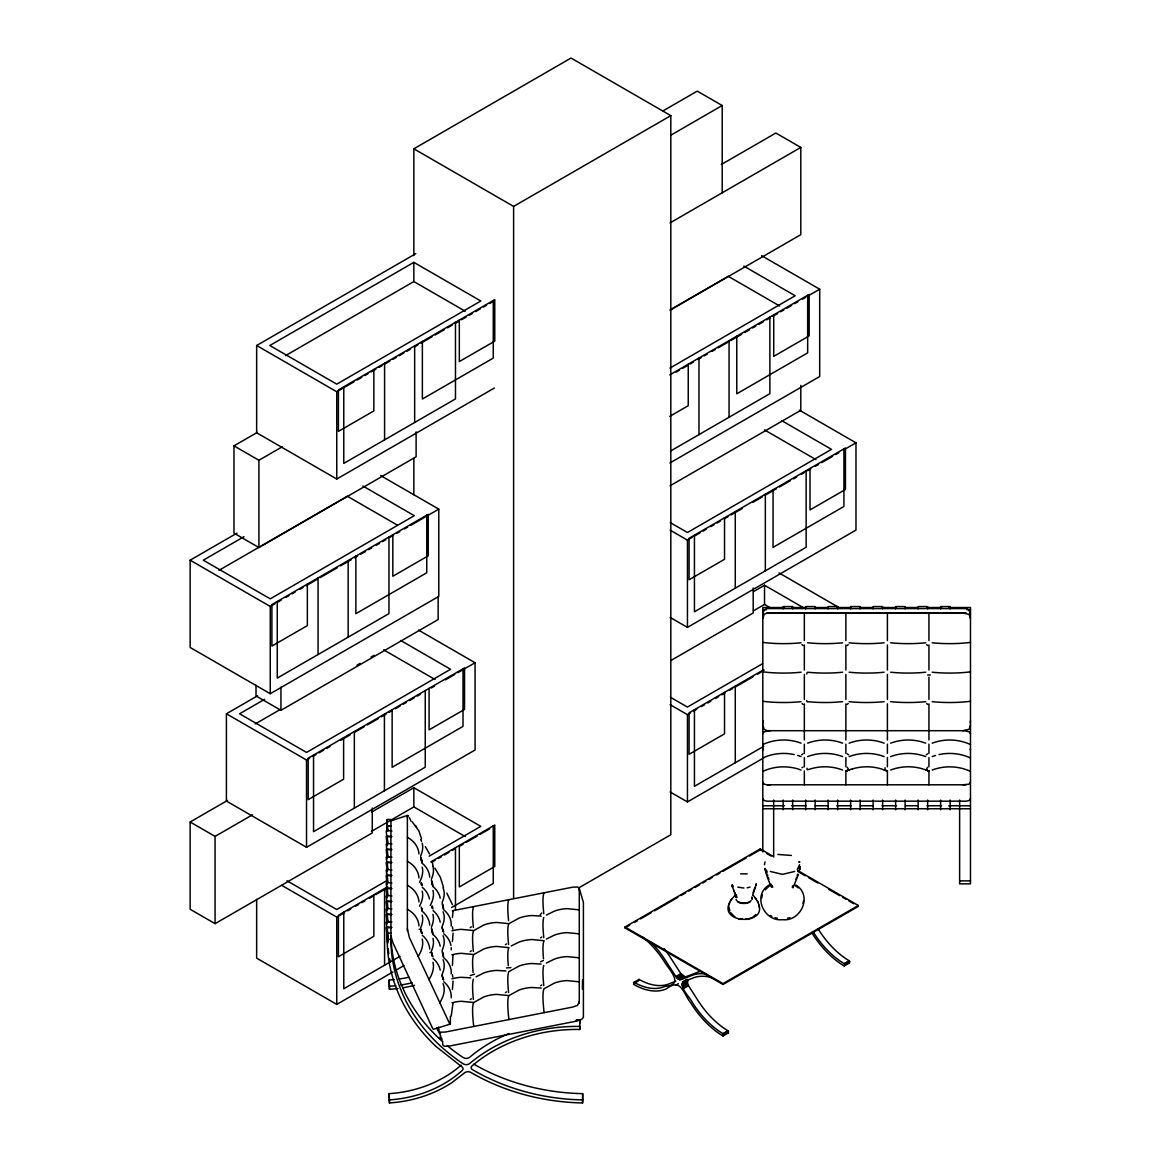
<?xml version="1.0" encoding="UTF-8"?>
<svg xmlns="http://www.w3.org/2000/svg" width="1161" height="1161" viewBox="0 0 1161 1161"><rect width="100%" height="100%" fill="white"/><g stroke="black" fill="none" stroke-linecap="round" stroke-linejoin="round"><path stroke-width="1.5" d="M407.38 817.721L407.38 815.849L408.585 816.067M390.88 935.824L392.911 942.717L432.661 1028.486L433.372 1029.314L449.873 1024.22L450.381 1021.738M453.08 933.11L452.413 941.498M453.08 981.074L452.413 989.448M438.539 1028.965L438.568 1030.852L440.193 1032.216L445.214 1032.056L572.649 1007.08L577.656 1005.266L579.31 1001.377M461.062 1065.217A110.019 89.832 0 0 1 389.167 1093.647L389.457 1102.935A113.734 92.865 0 0 0 451.992 1082.545L464.937 1072.59A4.891 3.991 0 0 1 470.873 1072.43A200.229 163.498 0 0 0 582.575 1102.95L582.662 1099.917A196.528 160.465 0 0 1 472.353 1069.571A2.932 2.395 0 0 1 471.961 1065.972A145.401 118.727 0 0 1 579.76 1029.459L579.832 1026.426A149.116 121.76 0 0 0 469.741 1063.476A4.891 3.991 0 0 1 463.137 1063.781A196.528 160.465 0 0 1 390.938 939.394L390.938 819.492L387.223 819.492L387.223 831.131M579.76 1023.189L579.832 1020.156A149.116 121.76 0 0 0 576.349 1020.142M473.833 1064.158A196.528 160.465 0 0 0 582.662 1093.647L582.575 1102.95M453.037 911.501L452.413 917.509M441.078 1037.353L441.819 1038.558M762.806 614.125L764.228 609.931L767.131 608.567L966.141 608.567L969.043 609.931L970.48 614.125M762.806 618.566L764.228 614.358L767.131 613.008L962.861 612.979L969.043 614.358L970.48 618.566M970.262 722.969L970.48 720.705M970.48 725.146L969.043 729.34L962.861 730.733M644.921 938.944A66.99 38.676 60 0 1 665.064 962.846C670.071 970.465 684.177 985.181 665.064 986.328A66.99 38.676 60 0 1 634.037 982.293L634.051 984.601A69.82 40.316 60 0 0 666.399 988.824C681.101 977.547 682.944 992.945 690.664 1002.828A69.82 40.316 60 0 0 723.013 1035.975L723.027 1033.667A66.99 38.676 60 0 1 692 1001.885C689.605 996.544 674.715 983.469 687.138 979.55M728.02 1033.087L728.034 1030.779A66.99 38.676 60 0 1 696.992 998.997L687.66 984.325L687.66 979.405L682.653 982.293M797.273 869.633L799.566 864.698M798.971 862.144L799.914 861.999L799 862.042M452.413 965.473L452.993 955.082M803.02 903.548L803.528 900.849M799.029 868.225L799.392 866.425M799.465 870.169L800.234 866.527M764.402 864.698L765.041 861.897M762.806 733.665L764.228 731.749L767.131 731.14M762.806 750.064L763.024 749.019M970.48 782.267L969.043 784.168L962.861 784.807M970.48 798.652L969.043 800.568L966.141 801.177L767.131 801.177L764.228 800.568L762.806 798.652M756.014 885.074L756.304 883.782L755.884 885.625M729.108 904.956L729.616 902.736M736.277 896.248L736.161 897.076L736.466 895.363M761.645 898.121L762.356 895.015M792.266 887.28L792.615 885.77M793.326 886.249L792.963 887.875L798.434 874.436M799.276 870.953L799.871 868.355M422.096 862.13L421.269 857.994M422.096 910.093L422.096 908.526M432.85 885.364L432.023 881.214M432.85 933.328L432.023 929.177M443.604 908.599L442.776 904.448M443.604 956.562L442.776 952.412M754.882 887.265L753.968 890.327M755.593 886.873L752.618 895.233M818.215 929.018A66.99 38.676 60 0 0 849.242 960.8L849.228 963.108M806.692 674.019L807.055 672.698M451.223 1016.136L452.993 1003.046M797.143 875.873L797.636 874.16M795.996 879.225L796.591 877.556M753.097 892.678L753.547 891.517M540.199 914.694L541.766 913.039M801.627 754.839L802.977 753.808M885.059 767.668L885.059 770.12M926.231 754.839L927.581 753.808M730.284 900.98L731.691 899.02M765.273 889.776L769.598 885.698M390.88 820.929L407.874 815.24M755.826 914.578L752.691 917.277M847.225 645.531L848.227 644.573M847.225 704.408L848.227 703.45M769.104 885.016C752.009 895.146 763.822 921.907 782.47 919.686C801.119 921.907 812.918 895.146 795.822 885.016M451.905 930.846A36.833 30.07 0 0 1 461.338 929.351L473.732 930.556L484.108 924.882A36.833 30.07 0 0 1 496.531 922.444L508.924 923.648L519.301 917.988A36.833 30.07 0 0 1 531.738 915.55L541.142 916.116M451.905 954.821A36.833 30.07 0 0 1 461.338 953.326L473.732 954.531L484.108 948.856A36.833 30.07 0 0 1 496.531 946.433L508.924 947.637A46.571 6.284 78.9 0 0 508.3 965.633M508.924 971.612L519.301 965.937A36.833 30.07 0 0 1 531.738 963.514L541.142 964.065M451.905 1002.785A36.833 30.07 0 0 1 461.338 1001.29L473.732 1002.494L484.108 996.82A36.833 30.07 0 0 1 496.531 994.382L508.924 995.587L519.301 989.927A36.833 30.07 0 0 1 531.738 987.489L541.142 988.055M470.234 927.624L471.381 926.826M470.234 951.614L471.381 950.815M505.427 944.706L506.573 943.908M470.234 975.588L474.515 974.181M540.62 937.812L541.766 937.014M470.234 999.577L471.381 998.779M540.62 961.787L543.333 960.481M505.427 992.67L506.573 991.871M540.62 985.776L541.766 984.978M735.624 894.812C704.393 925.767 781.222 928.96 753.431 895.624M734.768 896.118L735.914 895.349M546.41 915.071L554.494 911.08A36.833 30.07 0 0 1 566.931 908.642L579.31 909.847M511.217 945.954L519.301 941.963A36.833 30.07 0 0 1 531.738 939.525L544.117 940.729A46.571 6.284 78.9 0 0 543.493 958.739M476.025 976.836L484.108 972.845A36.833 30.07 0 0 1 496.531 970.407L505.949 970.973M546.41 939.06L554.494 935.069A36.833 30.07 0 0 1 566.931 932.631L579.31 933.836M546.41 963.035L554.494 959.044A36.833 30.07 0 0 1 566.931 956.606L579.31 957.81M413.853 255.681L413.853 148.811L571.052 58.05L670.811 115.65L670.811 834.744L578.976 887.759M494.368 388.035L336.763 479.029L256.654 432.777L256.654 345.514L415.827 253.62M663.018 110.89L697.268 91.124L722.2 105.52L722.2 192.799M413.853 262.357L269.802 345.514L336.763 384.16L480.799 301.004L413.853 262.357L413.853 281.557L285.461 355.672M413.853 148.811L513.612 206.411L670.811 115.65M670.84 135.184L722.2 105.52M416.117 431.848L416.117 456.781L258.918 547.542L233.971 533.146L233.971 445.868L257.321 432.385M721.387 164.47L775.867 133.022L800.8 147.418L800.8 234.682L670.057 310.161M256.654 345.514L336.763 391.765L353.931 381.853M357.051 380.053L361.724 377.354M364.844 375.54L367.964 373.74M371.085 371.941L375.772 369.242M378.892 367.442L382.013 365.642M385.133 363.828L389.82 361.129M392.94 359.329L396.061 357.53M399.181 355.73L403.854 353.017M406.989 351.217L410.109 349.417M414.782 346.718L417.902 344.919M421.022 343.119L431.95 336.806M435.07 335.007L444.431 329.593M447.551 327.794L452.239 325.095M455.359 323.295L458.479 321.495M461.599 319.681L466.287 316.982M469.407 315.182L472.527 313.383M475.647 311.583L480.32 308.87M483.455 307.07L486.575 305.27M489.695 303.471L494.368 300.772M233.971 445.868L258.918 460.264L282.254 446.796M670.057 222.897L800.8 147.418M380.663 475.589L438.785 509.142L438.785 596.406L270.252 693.712L190.143 647.461L190.143 560.197L236.96 533.16M244.013 536.687L203.306 560.197L270.252 598.844L414.288 515.687L362.914 486.024M218.95 570.356L347.342 496.226L397.164 525.004M670.318 309.769L728.252 276.318L779.626 305.982M669.941 368.081L795.198 295.765L743.824 266.101M669.752 374.887L809.173 294.386L809.173 335.892L773.719 356.354L773.719 314.863M190.143 560.197L270.252 606.448L274.939 603.749M278.059 601.935L281.18 600.135M285.853 597.436L288.973 595.637M292.093 593.837L295.213 592.023M299.901 589.324L303.021 587.524M306.141 585.725L317.069 579.412M320.189 577.612L337.358 567.7M340.478 565.9L351.391 559.602M354.526 557.788L357.646 555.988M360.766 554.189L365.439 551.49M368.559 549.69L371.68 547.876M376.367 545.177L379.487 543.377M382.608 541.577L385.728 539.778M390.415 537.079L393.535 535.265M396.656 533.465L399.776 531.665M404.449 528.966L407.584 527.167M410.704 525.352L438.785 509.142M676.123 372.115L679.243 370.315M682.363 368.516L687.051 365.802M690.171 364.003L693.291 362.203M697.979 359.504L701.099 357.704M704.219 355.905L707.339 354.09M712.012 351.391L715.147 349.592M718.267 347.792L727.628 342.379M730.748 340.579L741.676 334.281M744.796 332.467L749.469 329.768M752.589 327.968L755.709 326.168M758.83 324.369L763.517 321.655M766.637 319.856L769.758 318.056M772.878 316.256L777.565 313.557M780.685 311.758L783.806 309.943M786.926 308.144L791.599 305.445M794.734 303.645L797.854 301.845M802.527 299.132L805.647 297.332M808.767 295.533L819.695 289.22L819.695 376.498L669.882 462.992M669.752 416.378L688.241 405.697L688.241 364.206M670.492 451.063L769.874 393.681L769.874 317.084M418.511 630.089L475.067 662.742L475.067 750.006L306.533 847.312L226.41 801.061L226.41 713.783L257.626 695.773M264.621 699.328L239.572 713.783L306.533 752.444L450.57 669.287L400.748 640.509M255.231 723.942L280.28 709.487M356.993 665.195L360.128 663.381M371.085 657.053L374.219 655.254M256.015 685.222L256.015 695.918L280.947 710.314L438.147 619.553L438.147 596.406M670.057 485.791L800.8 410.312L800.8 385.379M372.275 807.983L372.275 832.916L215.075 923.663L190.143 909.266L190.143 822.003L227.498 800.437M226.41 713.783L306.533 760.034L309.653 758.235M312.773 756.435L315.894 754.635M319.014 752.836L323.687 750.122M326.821 748.323L329.942 746.523M340.855 740.225L350.216 734.811M354.903 732.112L364.264 726.699M367.384 724.899L378.312 718.601M381.432 716.787L386.12 714.088M389.24 712.288L392.36 710.488M395.48 708.689L400.153 705.975M403.273 704.176L406.408 702.376M409.528 700.576L414.201 697.877M417.321 696.078L420.442 694.263M431.37 687.965L434.49 686.166M445.418 679.853L454.778 674.454M457.898 672.64L475.067 662.742M670.158 530.142L687.443 540.126L692.116 537.427M695.236 535.613L699.923 532.914M703.044 531.114L706.164 529.314M710.837 526.615L713.971 524.801M717.092 523.001L720.212 521.202M724.885 518.503L728.005 516.703M731.125 514.904L742.053 508.591M752.981 502.278L762.342 496.879M765.462 495.079L776.39 488.766M779.51 486.967L790.423 480.654M793.558 478.854L796.678 477.055M801.351 474.356L804.471 472.556M807.592 470.756L810.712 468.942M815.399 466.243L818.52 464.444M821.64 462.644L832.568 456.331M835.688 454.531L838.808 452.732M843.481 450.033L855.976 442.82L855.976 530.084L687.443 627.39L670.158 617.42M190.143 822.003L215.075 836.399L252.43 814.833M371.578 812.12L413.853 787.709L480.799 826.371L429.135 856.194M753.562 591.573L764.518 585.246L803.456 607.725M371.578 831.32L413.853 806.91L465.227 836.573M753.562 610.773L764.518 604.446L770.759 608.045M670.695 660.624L753.184 612.993L753.184 588.061M386.86 880.604L336.763 909.527L286.941 880.764M762.588 663.671L687.443 707.064L670.303 697.18M387.658 886.83L338.402 915.26L338.402 956.751L373.842 936.288L373.842 894.797M430.818 861.912L494.775 824.992L494.775 866.483L459.321 886.946L459.321 845.455M763.793 669.665L689.083 712.81L689.083 754.302L724.522 733.839L724.522 692.333M281.775 885.379L336.763 917.117L344.556 912.619M347.676 910.819L350.796 909.019M355.484 906.306L358.604 904.506M361.724 902.707L364.844 900.907M369.532 898.208L372.652 896.408M375.772 894.594L386.7 888.296M431.95 862.159L435.07 860.359M438.19 858.559L441.311 856.76M444.431 854.96L449.118 852.261M452.239 850.447L455.359 848.647M460.046 845.948L463.166 844.149M466.287 842.349L477.2 836.036M480.32 834.237L489.695 828.823M670.158 704.683L687.443 714.668L690.563 712.854M693.683 711.054L696.803 709.255M701.476 706.556L704.596 704.756M707.717 702.956L710.837 701.142M715.524 698.443L718.644 696.644M721.765 694.844L724.885 693.044M729.572 690.331L732.693 688.531M735.813 686.731L752.981 676.819M757.654 674.12L763.894 670.521M451.644 907.481L493.265 883.463L493.265 825.863M399.994 956.316L343.772 988.766L343.772 912.169M763.793 746.276L694.438 786.316L694.438 709.705M256.654 899.369L256.654 958.144L336.763 1004.396L392.94 971.96M396.061 970.161L403.854 965.647M670.158 791.962L687.443 801.932L763.894 757.785M797.607 870.474L858.298 905.507L858.298 906.393L723.013 984.484L624.981 927.886L624.981 927.015L760.266 848.909L772.704 856.092M624.981 927.886L629.639 925.186M634.312 922.502L637.418 920.702M640.524 918.902L651.408 912.619M654.528 910.834L677.85 897.366M680.956 895.566L685.614 892.867M688.734 891.082L691.84 889.282M694.946 887.483L699.619 884.798M702.724 882.999L705.83 881.199M708.95 879.414L712.056 877.614M716.714 874.915L719.835 873.116M722.94 871.33L746.262 857.863M749.367 856.063L760.266 849.779L763.372 851.579M633.543 982.583L639.029 979.405A66.99 38.676 60 0 0 670.071 983.44L675.818 981.234M633.543 983.73L638.535 980.842L639.029 979.405M651.118 942.355A69.82 40.316 60 0 1 666.399 961.888L675.876 976.546L680.868 973.658L685.396 976.909L695.671 973.02A69.82 40.316 60 0 1 700.373 971.452M675.876 976.546L676.66 977.635L681.667 974.747M676.66 977.635L677.574 978.563L682.566 975.675M677.574 978.563L678.532 979.245L683.539 976.357M678.532 979.245L679.49 979.666L684.497 976.778M679.49 979.666L685.396 976.909M680.404 979.797L686.195 976.735M675.876 985.123L678.372 983.672M682.204 983.207L687.196 980.319M682.044 984.397L687.036 981.509M682.204 985.762L687.196 982.874M682.653 987.213L687.66 984.325M683.379 988.606L688.386 985.718M624.981 927.015L723.013 983.614L858.298 905.507M723.027 1033.667L728.034 1030.779M813.208 931.891A66.99 38.676 60 0 0 844.25 963.688L849.242 960.8M723.274 1033.885L728.281 1031.012M844.25 963.688L849.489 961.018M723.463 1034.204L728.455 1031.316M811.887 932.849A69.82 40.316 60 0 0 844.236 965.996L844.671 964.225L849.678 961.337M723.521 1034.538L728.527 1031.65M844.744 964.544L849.736 961.656M723.013 1035.975L728.527 1032.797M844.236 965.996L849.736 962.817M794.661 871.461L782.47 874.364L770.28 871.461M751.457 917.887L746.683 919.468M801.99 767.668L802.977 767.232M847.225 770.556L848.589 769.525L847.225 767.232M927.581 767.232L926.231 769.525L927.581 770.556M681.188 979.608L690.664 975.908A69.82 40.316 60 0 1 705.946 974.006M683.379 981.713L692 978.404A66.99 38.676 60 0 1 712.143 977.751M506.573 967.897L510.869 967.621M419.165 929.308L420.79 929.105L422.227 933.575M429.918 952.542L431.544 952.339L432.98 956.809M807.621 769.758L810.988 768.771A46.571 43.247 0 0 1 842.596 770.019M852.537 768.771L845.876 771.035L845.876 784.807M930.295 674.976L927.581 674.976M750.05 887.106L747.118 887.817M745.594 919.178L747.133 918.772M787.55 918.249L789.959 917.669M452.297 910.775L572.649 887.178L577.656 887.019L579.281 888.383L583.402 902.387L583.402 1017.283L581.777 1019.285L576.756 1021.085L449.336 1046.076L444.315 1046.235L442.689 1044.871L442.689 1041.272M777.855 854.423L791.381 855.454M740.645 873.87L747.205 873.87M576.219 1020.345L579.832 1020.156M784.488 607.522L762.806 607.522L762.806 851.84M791.715 607.522L806.155 607.522M815.182 607.522L827.822 607.522M836.849 607.522L851.289 607.522M860.316 607.522L872.956 607.522M881.983 607.522L896.423 607.522M905.449 607.522L918.09 607.522M927.117 607.522L941.571 607.522M948.784 607.522L970.48 607.522L970.48 883.855L959.625 883.855L959.625 800.06M762.806 609.67L766.42 609.67M966.852 609.67L970.48 609.67M767.131 613.008L966.141 613.008M762.806 725.146L764.228 729.34L767.131 730.704L966.141 730.704M762.806 782.267L764.228 784.168L767.131 784.792L966.141 784.792M762.806 805.763L784.488 805.763M791.715 805.763L806.155 805.763M815.182 805.763L827.822 805.763M836.849 805.763L851.289 805.763M860.316 805.763L872.956 805.763M881.983 805.763L896.423 805.763M905.449 805.763L918.09 805.763M927.117 805.763L941.571 805.763M948.784 805.763L970.48 805.763M762.806 808.753L970.48 808.753M390.938 836.733L387.223 836.733L387.992 843.8M390.938 849.721L387.223 849.721L387.992 856.789M387.223 857.224L390.938 857.224M390.938 862.71L387.223 862.71L387.992 869.778M390.938 875.699L387.223 875.699L387.992 882.766M959.625 880.88L970.48 880.88M390.938 888.687L387.223 888.687L387.992 895.741M390.938 901.662L387.223 901.662L387.992 908.729M390.938 914.65L387.223 914.65L387.992 921.718M387.223 922.153L390.938 922.153M389.167 1099.917A110.019 89.832 0 0 0 462.31 1070.369A2.932 2.395 0 0 0 462.31 1067.177L436.202 1046.641A200.229 163.498 0 0 1 387.223 939.394L387.223 927.755L390.938 927.639M387.614 943.429A200.229 163.498 0 0 1 387.223 933.125L390.938 933.125M387.223 939.394L390.938 939.394M767.131 784.792L770.425 784.807M767.131 730.704L770.425 730.733M743.925 888.049L737.801 887.106M470.756 977.867L461.338 977.301A36.833 30.07 0 0 0 451.905 978.81M966.141 731.14L969.043 731.749L970.48 733.665M579.31 981.8L566.931 980.595A36.833 30.07 0 0 0 554.494 983.019L544.117 988.693A46.571 6.284 78.9 0 0 544.117 1012.668M774.982 917.669L777.391 918.249M740.718 918.772L742.271 919.178M738.599 918.859L741.168 919.468M847.225 753.808L848.589 754.839M770.149 915.448L771.891 916.305M441.935 927.421L443.734 932.08M441.935 975.385L443.734 980.029M761.572 255.667L819.695 289.22M799.421 410.167L855.976 442.82M781.658 420.601L831.479 449.365L687.443 532.522L670.303 522.639M764.518 429.918L815.907 459.582M413.853 281.557L465.227 311.221M779.002 572.924L838.692 607.377M766.478 853.379L771.151 856.063M797.607 871.345L805.386 875.844M808.506 877.629L817.837 883.028M828.736 889.311L839.621 895.61M842.741 897.395L845.847 899.194M848.967 900.994L853.64 903.693M383.609 649.826L434.998 679.49M391.939 831.102L387.019 830.42L386.192 831.16L387.179 840.274M391.939 836.588L387.019 835.905L386.192 836.646L387.179 845.759M391.939 844.076L387.019 843.408L386.192 844.149L387.179 853.248M391.939 849.562L387.019 848.894L386.192 849.634L387.179 858.734M391.939 857.065L387.019 856.397L386.192 857.123L387.179 866.237M391.939 862.55L387.019 861.883L386.192 862.608L387.179 871.722M391.939 870.053L387.019 869.371L386.192 870.111L387.179 879.225M391.939 875.539L387.019 874.857L386.192 875.597L387.179 884.711M391.939 883.042L387.019 882.36L386.192 883.1L387.179 892.214M391.939 888.528L387.019 887.846L386.192 888.586L387.179 897.7M391.939 896.031L387.019 895.349L386.192 896.089L387.179 905.203M391.939 901.517L387.019 900.834L386.192 901.575L387.179 910.688M391.939 909.019L387.019 908.337L386.192 909.078L387.179 918.191M391.939 914.505L387.019 913.823L386.192 914.563L387.179 923.677M391.939 922.008L387.019 921.326L386.192 922.066L387.179 931.166M391.939 927.494L387.019 926.812L386.192 927.552L387.179 936.651L388.05 937.304M795.343 885.698L798.231 887.875M735.16 917.277L730.661 912.662M926.594 644.573L927.581 645.531M926.594 703.45L927.581 704.408M801.99 644.573L802.977 645.531M801.99 703.45L802.977 704.408M412.228 821.857L418.816 830.768L421.545 838.808M415.377 825.515L416.668 827.038M449.873 1024.22L409.412 937.624L407.38 928.815M755.143 897.671L756.159 899.02M434.838 868.094L440.324 877.223L443.502 887.367M425.332 846.645L429.57 854.003M446.84 893.114L452.471 904.68M680.868 973.658L671.392 959.015A69.82 40.316 60 0 0 664.179 948.682M736.959 897.25L735.784 894.986M771.02 884.101L771.804 885.683M436.623 1027.659L440.614 1035.728M409.412 817.721L411.081 821.32M734.768 892.678L735.261 893.839M757.567 900.98L758.235 902.736M768.35 877.556L768.945 879.225M733.883 890.327L734.303 891.517M767.305 874.16L767.798 875.873M806.692 700.489L807.055 701.795M442.152 903.447L443.067 907.568L442.718 905.507M431.399 880.212L432.327 884.334L431.965 882.273M442.152 927.436L443.067 931.557L442.718 929.482M420.645 856.992L421.574 861.114L421.211 859.038M442.152 951.41L443.067 955.532L442.718 953.457M431.399 928.176L432.327 932.298L431.965 930.237M442.152 975.385L443.067 979.507L442.718 977.446M431.399 952.165L432.327 956.287L431.965 954.211M420.645 928.931L421.574 933.052L421.211 930.977M432.502 906.451L432.98 908.845M421.748 883.216L422.227 885.611M765.476 870.169L765.07 868.355C764.344 870.184 772.602 891.764 771.601 886.249M731.836 885.074L736.466 897.671L736.205 896.51M772.326 885.77L772.675 887.28M766.318 870.024L766.87 872.448L766.463 870.706M732.431 884.972L732.823 886.685L732.547 885.451M729.805 910.993L728.948 906.886M765.665 870.953L766.057 872.709M731.967 885.625L732.257 886.873M432.298 862.042L433.097 866.237M970.262 749.019L970.48 750.064M443.038 907.365L443.458 909.426M432.284 884.131L432.705 886.191M443.038 955.329L443.458 957.375M421.53 860.896L421.951 862.957M432.284 932.094L432.705 934.155M421.951 910.921L421.211 907.002M452.398 926.768L452.775 929.105M452.398 974.732L452.775 977.054M387.803 831.058L387.223 825.761L390.938 825.761L387.223 825.761A200.229 163.498 0 0 0 387.31 830.913M387.223 927.639L388.18 936.477M387.223 933.125L388.18 941.963L388.18 936.593M762.806 720.705L763.024 722.969M394.145 979.594A110.019 89.832 0 0 1 389.167 980.015L389.457 989.303A113.734 92.865 0 0 0 397.947 988.49M389.167 980.015L389.457 989.303M389.167 1093.647L389.457 1102.935M758.743 904.956L758.902 906.886M579.31 890.269L579.281 888.383L579.281 1003.278M950.119 608.886L950.119 606.564L940.613 606.564L940.613 608.886M950.119 800.06L950.119 809.754M940.613 800.06L940.613 809.754M928.945 612.979L928.945 640.582M928.945 644.994L928.945 670.013M928.945 677.066L928.945 699.459M928.945 703.871L928.945 730.733M928.945 731.445L928.945 739.992M928.945 744.128L928.945 753.416M928.945 757.553L928.945 766.826M928.945 784.807L928.945 770.977L922.284 768.771A46.571 43.247 0 0 0 890.676 770.019M927.624 608.886L927.624 606.564L918.119 606.564L918.119 608.886M927.624 800.06L927.624 809.754M918.119 800.06L918.119 809.754M905.13 608.886L905.13 606.564L895.624 606.564L895.624 608.886M905.13 800.06L905.13 809.754M895.624 800.06L895.624 809.754M887.41 612.979L887.41 640.582M887.41 644.994L887.41 670.013M887.41 674.425L887.41 699.459M887.41 703.871L887.41 730.733M887.41 731.445L887.41 739.992M887.41 744.128L887.41 753.416M887.41 757.553L887.41 766.826M887.41 784.807L887.41 770.977L880.749 768.771A46.571 43.247 0 0 0 852.508 768.887M882.636 608.886L882.636 606.564L873.13 606.564L873.13 608.886M882.636 800.06L882.636 809.754M873.13 800.06L873.13 809.754M860.141 608.886L860.141 606.564L850.636 606.564L850.636 608.886M860.141 800.06L860.141 809.754M850.636 800.06L850.636 809.754M845.876 612.979L845.876 640.582M845.876 644.994L845.876 670.013M845.876 674.425L845.876 699.459M845.876 703.871L845.876 730.733M845.876 731.445L845.876 739.992M845.876 744.128L845.876 753.416M845.876 757.553L845.876 766.826M843.931 448.857L843.931 506.457L773.052 547.382L773.052 489.782M837.647 608.886L837.647 606.564L828.141 606.564L828.141 608.886M837.647 800.06L837.647 809.754M828.141 800.06L828.141 809.754M815.153 608.886L815.153 606.564L805.661 606.564L805.661 608.886M815.153 800.06L815.153 809.754M810.001 468.449L810.001 509.94L845.455 489.478L845.455 447.986L689.083 538.269L689.083 579.76L724.522 559.297L724.522 517.806M807.664 295.271L807.664 352.857L736.771 393.797L736.771 336.197M807.055 768.263L807.055 769.525M806.14 470.669L806.14 547.281L694.438 611.774L694.438 535.163M805.661 800.06L805.661 809.754M804.341 612.979L804.341 640.582M804.341 644.994L804.341 670.013M804.341 674.425L804.341 699.459M804.341 703.871L804.341 730.733M804.341 731.445L804.341 739.992M804.341 744.128L804.341 753.416M804.341 757.553L804.341 766.826M804.341 770.977L804.341 784.807M792.658 608.886L792.658 606.564L783.167 606.564L783.167 608.886M792.658 800.06L792.658 809.754M783.167 800.06L783.167 809.754M773.661 800.06L773.661 857.021M765.331 494.238L765.331 570.849M764.518 585.246L764.518 604.446M760.266 848.909L760.266 849.779M735.261 511.609L735.261 588.206M735.261 686.136L735.261 762.748M729.064 340.652L729.064 417.249M723.013 983.614L723.013 984.484M698.98 358.009L698.98 434.62M687.443 540.126L687.443 627.39M687.443 714.668L687.443 801.932M582.662 1093.647L582.662 1099.917M579.832 1019.619L579.76 1029.459M513.612 206.411L513.612 898.338M493.265 300.496L493.265 358.096L422.372 399.021L422.372 341.421M463.021 668.78L463.021 726.365L392.142 767.305L392.142 709.705M459.321 320.088L459.321 361.579L494.775 341.116L494.775 299.625L338.402 389.907L338.402 431.399L373.842 410.936L373.842 369.445M455.475 322.323L455.475 398.92L343.772 463.413L343.772 386.802M455.475 847.675L455.475 910.035M450.366 1016.426L450.366 1023.61M438.539 1027.079L438.568 1030.852M429.091 688.371L429.091 729.863L464.545 709.4L464.545 667.909L308.173 758.177L308.173 799.668L343.612 779.205L343.612 737.714M426.755 515.179L426.755 572.779L355.861 613.705L355.861 556.104M425.245 690.592L425.245 767.203L313.543 831.682L313.543 755.085M414.666 345.876L414.666 422.488M413.853 458.551L413.853 494.775M413.853 787.709L413.853 806.91M407.38 815.849L407.38 930.73M392.824 534.771L392.824 576.262L428.264 555.8L428.264 514.308L271.892 604.591L271.892 646.082L307.346 625.619L307.346 584.128M388.964 536.992L388.964 613.603L277.261 678.097L277.261 601.485M387.223 836.5L387.223 843.655M387.223 849.025L387.223 857.979M387.223 861.549L387.223 870.503M387.223 874.073L387.223 883.028M387.223 888.397L387.223 895.552M387.223 900.921L387.223 908.076M387.223 913.446L387.223 922.385M384.581 363.248L384.581 439.845M384.581 888.6L384.581 965.212M384.422 714.16L384.422 790.757M354.352 731.517L354.352 808.129M348.155 560.56L348.155 637.171M336.763 391.765L336.763 479.029M336.763 917.117L336.763 1004.396M318.07 577.931L318.07 654.528M306.533 760.034L306.533 847.312M280.947 687.152L280.947 710.314M270.252 606.448L270.252 693.712M258.918 460.264L258.918 547.542M215.075 836.399L215.075 923.663M970.48 701.288A46.571 11.712 0 0 1 932.21 701.665M884.131 642.788A46.571 11.712 0 0 1 849.141 642.788M884.131 672.219A46.571 11.712 0 0 1 849.141 672.219M884.131 701.665A46.571 11.712 0 0 1 849.141 701.665M842.596 701.665A46.571 11.712 0 0 1 807.606 701.665M925.665 642.788A46.571 11.712 0 0 1 890.676 642.788M842.596 642.788A46.571 11.712 0 0 1 807.606 642.788M842.596 672.219A46.571 11.712 0 0 1 807.606 672.219M925.665 672.219A46.571 11.712 0 0 1 890.676 672.219M801.061 701.665A46.571 11.712 0 0 1 762.806 701.288M970.48 642.41A46.571 11.712 0 0 1 932.21 642.788M801.061 672.219A46.571 11.712 0 0 1 762.806 671.856M801.061 642.788A46.571 11.712 0 0 1 762.806 642.41M970.48 671.856A46.571 11.712 0 0 1 932.21 672.219M925.665 701.665A46.571 11.712 0 0 1 890.676 701.665M932.21 770.019A46.571 43.247 0 0 1 970.48 771.383M849.141 743.171A46.571 43.247 0 0 1 884.131 743.171M849.141 756.595A46.571 43.247 0 0 1 884.131 756.595M890.676 743.171A46.571 43.247 0 0 1 925.665 743.171M807.606 743.171A46.571 43.247 0 0 1 842.596 743.171M807.606 756.595A46.571 43.247 0 0 1 842.596 756.595M890.676 756.595A46.571 43.247 0 0 1 925.665 756.595M762.806 771.383A46.571 43.247 0 0 1 801.061 770.019M932.21 743.171A46.571 43.247 0 0 1 970.48 744.549M762.806 757.959A46.571 43.247 0 0 1 794.24 754.577M797.694 755.463A46.571 43.247 0 0 1 801.061 756.595M762.806 744.549A46.571 43.247 0 0 1 801.061 743.171M932.21 756.595A46.571 43.247 0 0 1 935.592 755.463M939.046 754.577A46.571 43.247 0 0 1 970.48 757.959M642.12 936.622A66.99 38.676 60 0 1 643.992 938.161M750.993 900.762A8.156 4.717 0 0 1 742.866 903.069A8.156 4.717 0 0 1 736.045 899.615M751.806 897.177A8.156 4.717 0 0 1 751.806 899.615M749.933 902.039A8.504 4.905 0 0 1 737.917 902.039M752.139 897.308A8.504 4.905 0 0 1 752.43 898.57M390.386 962.208A200.229 163.498 0 0 1 389.69 958.826M388.804 953.718A200.229 163.498 0 0 1 388.108 948.581M441.964 1039.472A2.38 1.945 0 0 1 440.614 1036.294M440.44 1033.174A2.38 1.945 0 0 1 440.164 1032.709M508.953 1033.508A149.116 121.76 0 0 0 469.741 1057.207A4.891 3.991 0 0 1 463.137 1057.511A196.528 160.465 0 0 1 447.406 1045.8M412.126 982.757A110.019 89.832 0 0 1 400.763 985.021M395.814 985.689A110.019 89.832 0 0 1 389.167 986.284M414.579 985.312A113.734 92.865 0 0 1 402.998 987.75M408.904 977.243A110.019 89.832 0 0 1 399.123 978.999M387.614 829.796A200.229 163.498 0 0 1 387.223 819.492M442.08 1041.199A196.528 160.465 0 0 1 391.126 940.221M443.792 909.803A26.108 21.319 0 0 1 451.223 925.868M443.038 887.788A46.571 25.15 -24.8 0 1 442.152 902.373M422.183 891.126A46.571 25.15 -24.8 0 1 419.498 906.175M422.285 911.298A26.108 21.319 0 0 1 429.73 925.157M432.937 914.346A46.571 25.15 -24.8 0 1 431.399 927.102M422.285 887.323A26.108 21.319 0 0 1 429.454 898.977M443.792 933.778A26.108 21.319 0 0 1 450.947 945.446M451.223 947.637A26.108 21.319 0 0 1 451.223 949.843M443.792 957.767A26.108 21.319 0 0 1 451.223 973.818M443.038 935.751A46.571 25.15 -24.8 0 1 442.152 950.337M443.792 981.742A26.108 21.319 0 0 1 451.223 997.807M443.038 959.726A46.571 25.15 -24.8 0 1 442.152 974.311M422.183 867.136A46.571 25.15 -24.8 0 1 419.498 882.2M407.38 837.299A26.108 21.319 0 0 1 418.976 853.959M407.38 861.273A26.108 21.319 0 0 1 418.976 877.948M422.183 915.1A46.571 25.15 -24.8 0 1 420.645 927.857M422.285 935.273A26.108 21.319 0 0 1 429.73 949.132M432.937 938.335A46.571 25.15 -24.8 0 1 431.399 951.091M432.937 890.371A46.571 25.15 -24.8 0 1 430.252 905.42M422.285 863.334A26.108 21.319 0 0 1 429.73 877.194M443.038 983.701A46.571 25.15 -24.8 0 1 439.627 1002.915M433.038 934.532A26.108 21.319 0 0 1 440.193 946.186M433.038 910.543A26.108 21.319 0 0 1 440.193 922.211M422.183 843.162A46.571 25.15 -24.8 0 1 420.645 855.918M420.645 839.606A46.571 25.15 -24.8 0 1 421.545 841.319M407.38 885.262A26.108 21.319 0 0 1 418.976 901.923M407.38 909.237A26.108 21.319 0 0 1 418.976 925.897M432.937 962.309A46.571 25.15 -24.8 0 1 428.873 979.681M433.038 958.507A26.108 21.319 0 0 1 440.193 970.175M422.183 939.075A46.571 25.15 -24.8 0 1 418.12 956.446M432.937 866.396A46.571 25.15 -24.8 0 1 431.399 879.138M433.038 886.569A26.108 21.319 0 0 1 440.193 898.222M443.038 911.762A46.571 25.15 -24.8 0 1 442.152 926.362M543.783 913.692A46.571 6.284 78.9 0 1 544.117 892.765M473.107 972.541A46.571 6.284 78.9 0 1 473.732 954.531M543.783 985.631A46.571 6.284 78.9 0 1 543.783 965.43M473.383 951.469A46.571 6.284 78.9 0 1 473.732 930.556M473.383 999.432A46.571 6.284 78.9 0 1 473.383 979.231M473.732 1026.469A46.571 6.284 78.9 0 1 473.732 1002.494M508.591 992.539A46.571 6.284 78.9 0 1 508.591 972.323M508.924 1019.576A46.571 6.284 78.9 0 1 508.924 995.587M508.591 944.575A46.571 6.284 78.9 0 1 508.924 923.648M473.383 927.494A46.571 6.284 78.9 0 1 473.732 906.567M508.591 920.586A46.571 6.284 78.9 0 1 508.924 899.673M543.783 937.667A46.571 6.284 78.9 0 1 543.783 917.466M582.662 980.015L582.575 989.317L582.662 980.015M849.184 769.83L845.876 771.035L849.184 769.83M928.945 770.977L925.636 769.83L928.945 771.035M887.41 770.977L884.101 769.83L887.41 771.035M432.284 908.105L431.965 906.248L432.284 908.105M421.53 884.885L421.211 883.013L421.53 884.885"/></g></svg>
